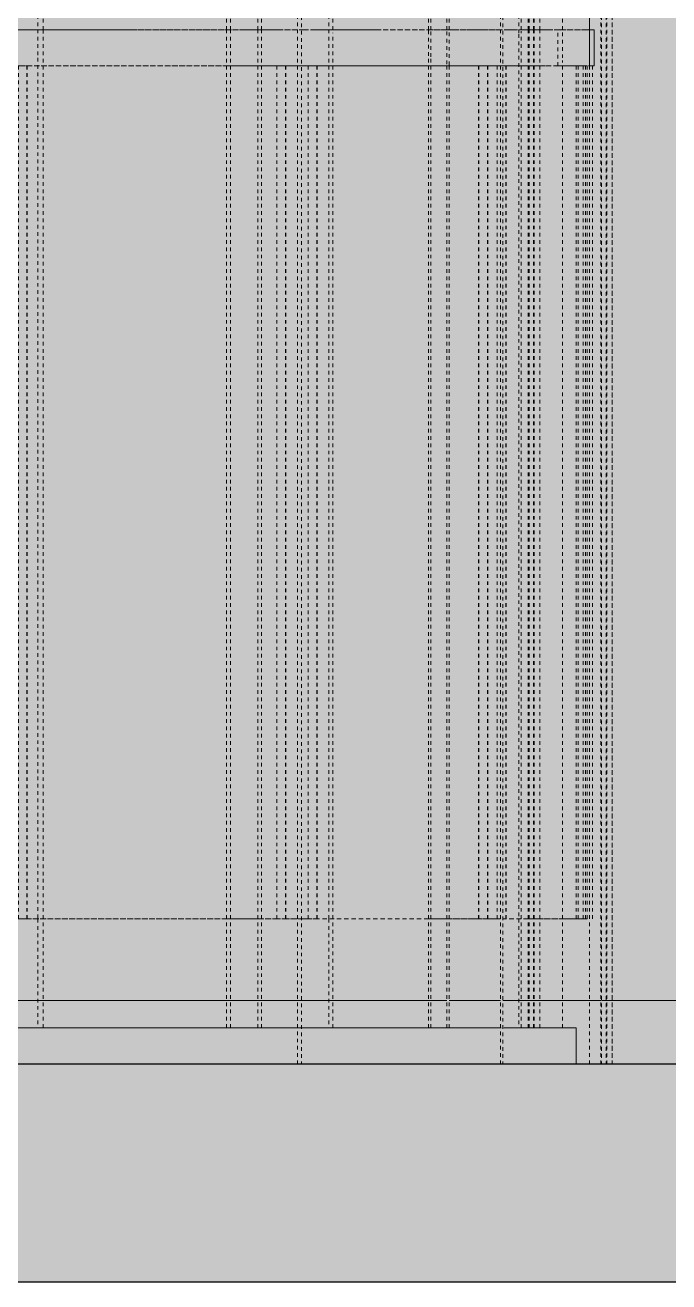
# Model space of a CAD drawing. Header units: inches. Extents: x -55396 to -733, y -290 to 853.
# Drawn here: x -22888.43 to -22870.7, y -6 to 28.62 of the extents above; entities that cross this region are included whole.
import ezdxf

# ---------------------------------------------------------------- set-up
doc = ezdxf.new("R2010")
doc.units = ezdxf.units.IN
doc.header["$MEASUREMENT"] = 0
for name, pattern in [('Dash 1_16_', [0.125, 0.0625, -0.0625]), ('Grid Line 1_2_', [0.875, 0.5, -0.125, 0.125, -0.125]), ('Grid Line 1_2__2_', [0.875, 0.5, -0.125, 0.125, -0.125])]:
    doc.linetypes.add(name, pattern=pattern)
for name, color, linetype, lineweight in [('A-FLOR', 192, 'Continuous', 9), ('A-FLOR-HRAL', 11, 'Continuous', 9), ('A-FLOR-LEVL', 51, 'Continuous', 9), ('A-FLOR-OTLN', 90, 'Continuous', 9), ('A-GLAZ-CURT', 52, 'Continuous', 9), ('A-GLAZ-CWMG', 51, 'Continuous', 9)]:
    doc.layers.add(name, color=color, linetype=linetype, lineweight=lineweight)

# ---------------------------------------------------------------- blocks, each defined once
blk = doc.blocks.new('Locker Rooms and Restrooms_rvt-1-Section 13')
at = {"layer": 'A-FLOR-LEVL', "linetype": 'Grid Line 1_2__2_'}
blk.add_line((-26557.324, 0), (-21746.959, 0), dxfattribs=at)
blk = doc.blocks.new('Struct_Xcel_Sports Complex_rvt-1-Section 13')
at = {"layer": 'A-FLOR'}
blk.add_hatch(color=254, dxfattribs=at).paths.add_polyline_path([(-26273.39, -6), (-22066.14, -6), (-22066.14, 0), (-26273.39, 0), (-26273.39, -1.575)], flags=0)
at = {"layer": 'A-FLOR', "color": 130, "lineweight": 25}
for p, q in [((-22066.14, 0), (-26273.39, 0)), ((-26273.39, -6), (-22066.14, -6))]:
    blk.add_line(p, q, dxfattribs=at)
blk = doc.blocks.new('Railing - 3_4_-V55-Section 13')
at = {"layer": 'A-FLOR-HRAL', "linetype": 'Dash 1_16_', "transparency": 33554432}
blk.add_hatch(color=256, dxfattribs=at).paths.add_polyline_path([(-22872.88, 0), (-22872.88, 34.869), (-22873.63, 34.869), (-22873.63, 1), (-22873.255, 1), (-22873.248, 0), (-22872.95, 0)], flags=0)
at = {"layer": 'A-FLOR-HRAL', "linetype": 'Dash 1_16_'}
for p, q in [((-22873.63, 28.5), (-22873.63, 31.5)), ((-22873.63, 28.5), (-22873.63, 31.5)), ((-22872.88, 31.5), (-22872.88, 28.5)), ((-22872.88, 28.5), (-22872.88, 31.5)), ((-22873.63, 27.72), (-22873.63, 28.5)), ((-22873.63, 27.72), (-22873.63, 28.5)), ((-22872.88, 28.5), (-22872.88, 27.5)), ((-22872.88, 27.5), (-22872.88, 28.5)), ((-22873.63, 4), (-22873.63, 27.653)), ((-22873.63, 4), (-22873.63, 27.653)), ((-22872.88, 27.5), (-22872.88, 0)), ((-22872.88, 0), (-22872.88, 27.5)), ((-22873.63, 1), (-22873.63, 4)), ((-22873.63, 1), (-22873.63, 4))]:
    blk.add_line(p, q, dxfattribs=at)
blk = doc.blocks.new('Railing - 3_4_-V56-Section 13')
at = {"layer": 'A-FLOR-HRAL', "linetype": 'Dash 1_16_', "transparency": 33554432}
blk.add_hatch(color=256, dxfattribs=at).paths.add_polyline_path([(-22873.262, 0), (-22872.88, 0), (-22872.88, 34.869), (-22873.63, 34.869), (-22873.63, 1), (-22873.262, 1)], flags=0)
at = {"layer": 'A-FLOR-HRAL', "linetype": 'Dash 1_16_'}
for p, q in [((-22873.63, 28.5), (-22873.63, 31.5)), ((-22873.63, 28.5), (-22873.63, 31.5)), ((-22872.88, 31.5), (-22872.88, 28.5)), ((-22872.88, 28.5), (-22872.88, 31.5)), ((-22873.63, 27.72), (-22873.63, 28.5)), ((-22873.63, 27.72), (-22873.63, 28.5)), ((-22872.88, 28.5), (-22872.88, 27.5)), ((-22872.88, 27.5), (-22872.88, 28.5)), ((-22873.63, 4), (-22873.63, 27.653)), ((-22873.63, 4), (-22873.63, 27.653)), ((-22872.88, 27.5), (-22872.88, 0)), ((-22872.88, 0), (-22872.88, 27.5)), ((-22873.63, 1), (-22873.63, 4)), ((-22873.63, 1), (-22873.63, 4))]:
    blk.add_line(p, q, dxfattribs=at)
blk = doc.blocks.new('Railing - 2_ 8_-V135-Section 13')
at = {"layer": 'A-FLOR-HRAL', "linetype": 'Dash 1_16_', "transparency": 33554432}
for points in [[(-22899.322, 4), (-22888.621, 4), (-22888.621, 27.5), (-22899.322, 27.5), (-22899.322, 17.955)], [(-22888.615, 4), (-22888.386, 4), (-22888.465, 27.5), (-22888.621, 27.5), (-22888.621, 4)]]:
    blk.add_hatch(color=256, dxfattribs=at).paths.add_polyline_path(points, flags=0)
at = {"layer": 'A-FLOR-HRAL', "linetype": 'Dash 1_16_'}
for p, q in [((-22891.21, 27.5), (-22899.322, 27.5)), ((-22899.322, 27.5), (-22899.322, 4)), ((-22899.322, 27.5), (-22899.086, 27.5)), ((-22899.086, 4), (-22899.086, 27.5)), ((-22899.086, 27.5), (-22891.21, 27.5)), ((-22891.21, 27.5), (-22889.994, 27.5)), ((-22889.994, 27.5), (-22891.21, 27.5)), ((-22889.994, 27.5), (-22889.848, 27.5)), ((-22889.848, 27.5), (-22889.994, 27.5)), ((-22889.832, 27.5), (-22889.604, 27.5)), ((-22889.604, 27.5), (-22889.832, 27.5)), ((-22889.591, 27.5), (-22889.153, 27.5)), ((-22889.153, 27.5), (-22889.591, 27.5)), ((-22889.153, 27.5), (-22888.621, 27.5)), ((-22888.621, 27.5), (-22889.153, 27.5)), ((-22888.621, 4), (-22888.621, 27.5)), ((-22888.615, 27.5), (-22888.465, 27.5)), ((-22888.615, 27.5), (-22888.465, 27.5)), ((-22888.386, 27.5), (-22888.386, 4)), ((-22899.322, 4), (-22891.21, 4)), ((-22899.086, 4), (-22899.322, 4)), ((-22891.21, 4), (-22899.086, 4)), ((-22889.994, 4), (-22891.21, 4)), ((-22891.21, 4), (-22889.994, 4)), ((-22889.848, 4), (-22889.994, 4)), ((-22889.994, 4), (-22889.848, 4)), ((-22889.604, 4), (-22889.832, 4)), ((-22889.832, 4), (-22889.604, 4)), ((-22889.153, 4), (-22889.591, 4)), ((-22889.591, 4), (-22889.153, 4)), ((-22888.621, 4), (-22889.153, 4)), ((-22889.153, 4), (-22888.621, 4)), ((-22888.386, 4), (-22888.615, 4)), ((-22888.615, 4), (-22888.386, 4))]:
    blk.add_line(p, q, dxfattribs=at)
blk = doc.blocks.new('Railing - 2_ x 1_2_-V136-Section 13')
at = {"layer": 'A-FLOR-HRAL', "linetype": 'Dash 1_16_', "transparency": 33554432}
for points in [[(-22889.994, 1), (-22889.848, 1), (-22889.848, 34.869), (-22889.994, 34.869), (-22889.994, 4)], [(-22887.936, 1), (-22887.936, 34.869), (-22889.848, 34.869), (-22889.832, 1), (-22888.555, 1)]]:
    blk.add_hatch(color=256, dxfattribs=at).paths.add_polyline_path(points, flags=0)
at = {"layer": 'A-FLOR-HRAL', "linetype": 'Dash 1_16_'}
for p, q in [((-22889.994, 34.869), (-22889.153, 34.869)), ((-22889.848, 34.869), (-22889.994, 34.869)), ((-22889.994, 32.5), (-22889.994, 34.869)), ((-22889.153, 34.869), (-22889.848, 34.869)), ((-22889.848, 32.5), (-22889.848, 34.869)), ((-22889.153, 34.869), (-22888.082, 34.869)), ((-22887.936, 34.869), (-22889.153, 34.869)), ((-22888.082, 34.869), (-22888.082, 32.5)), ((-22888.082, 34.869), (-22887.936, 34.869)), ((-22887.936, 32.5), (-22887.936, 34.869)), ((-22889.994, 31.5), (-22889.994, 32.5)), ((-22889.848, 31.5), (-22889.848, 32.5)), ((-22888.082, 32.5), (-22888.082, 31.5)), ((-22887.936, 31.5), (-22887.936, 32.5)), ((-22889.994, 28.5), (-22889.994, 31.5)), ((-22889.848, 28.5), (-22889.848, 31.5)), ((-22888.082, 31.5), (-22888.082, 28.5)), ((-22887.936, 28.5), (-22887.936, 31.5)), ((-22889.994, 4), (-22889.994, 28.5)), ((-22889.848, 4), (-22889.848, 28.5)), ((-22888.082, 28.5), (-22888.082, 27.758)), ((-22887.936, 27.799), (-22887.936, 28.5)), ((-22888.082, 27.72), (-22888.082, 4)), ((-22887.936, 4), (-22887.936, 27.72)), ((-22889.994, 1), (-22889.994, 4)), ((-22889.848, 1), (-22889.848, 4)), ((-22888.082, 4), (-22888.082, 1)), ((-22887.936, 1), (-22887.936, 4))]:
    blk.add_line(p, q, dxfattribs=at)
blk = doc.blocks.new('Railing - 2_ 8_-V137-Section 13')
at = {"layer": 'A-FLOR-HRAL', "linetype": 'Dash 1_16_', "transparency": 33554432}
for points in [[(-22888.615, 4), (-22880.634, 4), (-22880.634, 27.5), (-22888.615, 27.5), (-22888.615, 8.19)], [(-22880.63, 4), (-22880.392, 4), (-22880.392, 27.5), (-22880.634, 27.5), (-22880.634, 4)]]:
    blk.add_hatch(color=256, dxfattribs=at).paths.add_polyline_path(points, flags=0)
at = {"layer": 'A-FLOR-HRAL', "linetype": 'Dash 1_16_'}
for p, q in [((-22882.882, 27.5), (-22888.615, 27.5)), ((-22888.615, 27.5), (-22888.615, 4)), ((-22888.615, 27.5), (-22888.373, 27.5)), ((-22888.373, 4), (-22888.373, 27.5)), ((-22888.373, 27.5), (-22882.882, 27.5)), ((-22882.882, 27.5), (-22882.017, 27.5)), ((-22882.017, 27.5), (-22882.882, 27.5)), ((-22882.017, 27.5), (-22881.496, 27.5)), ((-22881.496, 27.5), (-22882.017, 27.5)), ((-22881.496, 27.5), (-22881.259, 27.5)), ((-22881.259, 27.5), (-22881.496, 27.5)), ((-22881.249, 27.5), (-22880.821, 27.5)), ((-22880.821, 27.5), (-22881.249, 27.5)), ((-22880.821, 27.5), (-22880.634, 27.5)), ((-22880.634, 27.5), (-22880.821, 27.5)), ((-22880.634, 4), (-22880.634, 27.5)), ((-22880.63, 27.5), (-22880.392, 27.5)), ((-22880.63, 27.5), (-22880.392, 27.5)), ((-22880.392, 27.5), (-22880.392, 4)), ((-22888.615, 4), (-22882.882, 4)), ((-22888.373, 4), (-22888.615, 4)), ((-22882.882, 4), (-22888.373, 4)), ((-22882.017, 4), (-22882.882, 4)), ((-22882.882, 4), (-22882.017, 4)), ((-22881.496, 4), (-22882.017, 4)), ((-22882.017, 4), (-22881.496, 4)), ((-22881.259, 4), (-22881.496, 4)), ((-22881.496, 4), (-22881.259, 4)), ((-22880.821, 4), (-22881.249, 4)), ((-22881.249, 4), (-22880.821, 4)), ((-22880.634, 4), (-22880.821, 4)), ((-22880.821, 4), (-22880.634, 4)), ((-22880.392, 4), (-22880.63, 4)), ((-22880.63, 4), (-22880.392, 4))]:
    blk.add_line(p, q, dxfattribs=at)
blk = doc.blocks.new('Railing - 2_ x 1_2_-V138-Section 13')
at = {"layer": 'A-FLOR-HRAL', "linetype": 'Dash 1_16_', "transparency": 33554432}
for points in [[(-22882.017, 1), (-22881.914, 1), (-22881.914, 34.869), (-22882.017, 34.869), (-22882.017, 3.307)], [(-22880.821, 1), (-22879.957, 1), (-22879.957, 34.869), (-22881.914, 34.869), (-22881.914, 1), (-22880.93, 1)]]:
    blk.add_hatch(color=256, dxfattribs=at).paths.add_polyline_path(points, flags=0)
at = {"layer": 'A-FLOR-HRAL', "linetype": 'Dash 1_16_'}
for p, q in [((-22882.017, 34.869), (-22880.821, 34.869)), ((-22881.914, 34.869), (-22882.017, 34.869)), ((-22882.017, 32.5), (-22882.017, 34.869)), ((-22880.821, 34.869), (-22881.914, 34.869)), ((-22881.914, 32.5), (-22881.914, 34.869)), ((-22880.821, 34.869), (-22880.06, 34.869)), ((-22879.957, 34.869), (-22880.821, 34.869)), ((-22880.06, 34.869), (-22880.06, 32.5)), ((-22880.06, 34.869), (-22879.957, 34.869)), ((-22879.957, 32.5), (-22879.957, 34.869)), ((-22882.017, 31.5), (-22882.017, 32.5)), ((-22881.914, 31.5), (-22881.914, 32.5)), ((-22880.06, 32.5), (-22880.06, 31.5)), ((-22879.957, 31.5), (-22879.957, 32.416)), ((-22882.017, 28.5), (-22882.017, 31.5)), ((-22881.914, 28.5), (-22881.914, 31.5)), ((-22880.06, 31.5), (-22880.06, 28.5)), ((-22879.957, 28.5), (-22879.957, 31.5)), ((-22882.017, 4), (-22882.017, 28.5)), ((-22881.914, 4), (-22881.914, 28.5)), ((-22880.06, 28.5), (-22880.06, 4)), ((-22879.957, 4), (-22879.957, 28.416)), ((-22882.017, 1), (-22882.017, 4)), ((-22881.914, 1), (-22881.914, 4)), ((-22880.06, 4), (-22880.06, 1)), ((-22879.957, 1), (-22879.957, 4))]:
    blk.add_line(p, q, dxfattribs=at)
blk = doc.blocks.new('Railing - 2_ 8_-V139-Section 13')
at = {"layer": 'A-FLOR-HRAL', "linetype": 'Dash 1_16_', "transparency": 33554432}
for points in [[(-22875.687, 4), (-22875.431, 4), (-22875.431, 27.5), (-22880.63, 27.5), (-22880.591, 4), (-22875.693, 4)], [(-22875.273, 4), (-22875.184, 4), (-22875.184, 27.5), (-22875.431, 27.5), (-22875.429, 4), (-22875.338, 4)]]:
    blk.add_hatch(color=256, dxfattribs=at).paths.add_polyline_path(points, flags=0)
at = {"layer": 'A-FLOR-HRAL', "linetype": 'Dash 1_16_'}
for p, q in [((-22877.321, 27.5), (-22880.63, 27.5)), ((-22880.63, 27.5), (-22880.63, 4)), ((-22880.63, 27.5), (-22880.383, 27.5)), ((-22880.383, 4), (-22880.383, 27.5)), ((-22880.383, 27.5), (-22877.321, 27.5)), ((-22877.321, 27.5), (-22876.813, 27.5)), ((-22876.813, 27.5), (-22877.321, 27.5)), ((-22876.704, 27.5), (-22875.936, 27.5)), ((-22875.936, 27.5), (-22876.704, 27.5)), ((-22875.912, 27.5), (-22875.693, 27.5)), ((-22875.693, 27.5), (-22875.912, 27.5)), ((-22875.687, 27.5), (-22875.431, 27.5)), ((-22875.431, 27.5), (-22875.687, 27.5)), ((-22875.431, 4), (-22875.431, 27.5)), ((-22875.429, 27.5), (-22875.338, 27.5)), ((-22875.429, 27.5), (-22875.338, 27.5)), ((-22875.273, 27.5), (-22875.184, 27.5)), ((-22875.273, 27.5), (-22875.184, 27.5)), ((-22875.184, 27.5), (-22875.184, 4)), ((-22880.63, 4), (-22877.321, 4)), ((-22880.383, 4), (-22880.63, 4)), ((-22877.321, 4), (-22880.383, 4)), ((-22876.813, 4), (-22877.321, 4)), ((-22877.321, 4), (-22876.813, 4)), ((-22875.936, 4), (-22876.753, 4)), ((-22876.753, 4), (-22875.936, 4)), ((-22875.693, 4), (-22875.936, 4)), ((-22875.936, 4), (-22875.693, 4)), ((-22875.431, 4), (-22875.687, 4)), ((-22875.687, 4), (-22875.431, 4)), ((-22875.338, 4), (-22875.429, 4)), ((-22875.429, 4), (-22875.338, 4)), ((-22875.184, 4), (-22875.273, 4)), ((-22875.273, 4), (-22875.184, 4))]:
    blk.add_line(p, q, dxfattribs=at)
blk = doc.blocks.new('Railing - 2_ x 1_2_-V140-Section 13')
at = {"layer": 'A-FLOR-HRAL', "linetype": 'Dash 1_16_', "transparency": 33554432}
for points in [[(-22875.273, 1), (-22874.767, 1), (-22874.767, 34.869), (-22876.753, 34.869), (-22876.753, 1), (-22875.338, 1)], [(-22876.813, 1), (-22876.753, 1), (-22876.813, 3.307)]]:
    blk.add_hatch(color=256, dxfattribs=at).paths.add_polyline_path(points, flags=0)
at = {"layer": 'A-FLOR-HRAL', "linetype": 'Dash 1_16_'}
for p, q in [((-22876.753, 34.869), (-22876.813, 34.869)), ((-22876.813, 32.5), (-22876.813, 34.869)), ((-22876.753, 34.869), (-22875.338, 34.869)), ((-22875.338, 34.869), (-22876.753, 34.869)), ((-22876.753, 32.5), (-22876.753, 34.869)), ((-22875.273, 34.869), (-22874.827, 34.869)), ((-22874.767, 34.869), (-22875.273, 34.869)), ((-22874.827, 34.869), (-22874.827, 32.5)), ((-22874.827, 34.869), (-22874.767, 34.869)), ((-22874.767, 32.5), (-22874.767, 34.869)), ((-22876.813, 31.549), (-22876.813, 32.5)), ((-22876.753, 31.522), (-22876.753, 32.5)), ((-22874.827, 32.5), (-22874.827, 32.406)), ((-22874.827, 32.377), (-22874.827, 31.5)), ((-22874.767, 31.5), (-22874.767, 32.456)), ((-22876.813, 28.5), (-22876.813, 31.5)), ((-22876.753, 28.5), (-22876.753, 31.5)), ((-22874.827, 31.5), (-22874.827, 28.5)), ((-22874.767, 28.5), (-22874.767, 31.5)), ((-22876.813, 27.549), (-22876.813, 28.5)), ((-22876.753, 27.522), (-22876.753, 28.5)), ((-22874.827, 28.5), (-22874.827, 28.406)), ((-22874.767, 4), (-22874.767, 28.456)), ((-22874.827, 28.377), (-22874.827, 4)), ((-22876.813, 4), (-22876.813, 27.5)), ((-22876.753, 4), (-22876.753, 27.5)), ((-22876.813, 1), (-22876.813, 4)), ((-22876.753, 1), (-22876.753, 4)), ((-22874.827, 4), (-22874.827, 1)), ((-22874.767, 1), (-22874.767, 4))]:
    blk.add_line(p, q, dxfattribs=at)
blk = doc.blocks.new('Railing - 2_ 8_-V141-Section 13')
at = {"layer": 'A-FLOR-HRAL', "linetype": 'Dash 1_16_', "transparency": 33554432}
for points in [[(-22875.429, 4), (-22873.054, 4), (-22873.054, 27.5), (-22875.429, 27.5), (-22875.429, 8.19)], [(-22872.88, 4), (-22872.804, 4), (-22872.88, 27.5), (-22873.054, 27.5), (-22872.998, 4), (-22872.95, 4)]]:
    blk.add_hatch(color=256, dxfattribs=at).paths.add_polyline_path(points, flags=0)
at = {"layer": 'A-FLOR-HRAL', "linetype": 'Dash 1_16_'}
for p, q in [((-22875.338, 27.5), (-22875.429, 27.5)), ((-22875.429, 27.5), (-22875.429, 4)), ((-22875.429, 27.5), (-22875.338, 27.5)), ((-22874.57, 27.5), (-22875.273, 27.5)), ((-22875.273, 27.5), (-22875.179, 27.5)), ((-22875.179, 4), (-22875.179, 27.5)), ((-22875.179, 27.5), (-22874.57, 27.5)), ((-22874.57, 27.5), (-22874.408, 27.5)), ((-22874.408, 27.5), (-22874.57, 27.5)), ((-22874.408, 27.5), (-22874.255, 27.5)), ((-22874.255, 27.5), (-22874.408, 27.5)), ((-22874.255, 27.5), (-22873.755, 27.5)), ((-22873.755, 27.5), (-22874.255, 27.5)), ((-22873.744, 27.5), (-22873.63, 27.5)), ((-22873.63, 27.5), (-22873.744, 27.5)), ((-22873.63, 27.5), (-22873.248, 27.5)), ((-22873.248, 27.5), (-22873.63, 27.5)), ((-22873.248, 27.5), (-22873.054, 27.5)), ((-22873.054, 27.5), (-22873.248, 27.5)), ((-22873.054, 4), (-22873.054, 27.5)), ((-22872.804, 27.5), (-22872.804, 4)), ((-22875.429, 4), (-22875.338, 4)), ((-22875.338, 4), (-22875.429, 4)), ((-22875.273, 4), (-22874.57, 4)), ((-22875.179, 4), (-22875.273, 4)), ((-22874.57, 4), (-22875.179, 4)), ((-22874.408, 4), (-22874.57, 4)), ((-22874.57, 4), (-22874.408, 4)), ((-22874.255, 4), (-22874.408, 4)), ((-22874.408, 4), (-22874.255, 4)), ((-22873.63, 4), (-22874.255, 4)), ((-22874.255, 4), (-22873.63, 4)), ((-22873.248, 4), (-22873.63, 4)), ((-22873.63, 4), (-22873.248, 4)), ((-22873.054, 4), (-22873.248, 4)), ((-22873.248, 4), (-22873.054, 4))]:
    blk.add_line(p, q, dxfattribs=at)
blk = doc.blocks.new('Railing - 2_ x 1_2_-V142-Section 13')
at = {"layer": 'A-FLOR-HRAL', "linetype": 'Dash 1_16_', "transparency": 33554432}
for points in [[(-22872.572, 0), (-22872.409, 0), (-22872.409, 34.869), (-22874.408, 34.869), (-22874.408, 1), (-22873.255, 1), (-22873.248, 0), (-22872.88, 0)], [(-22874.423, 1), (-22874.408, 1), (-22874.423, 3.307)]]:
    blk.add_hatch(color=256, dxfattribs=at).paths.add_polyline_path(points, flags=0)
at = {"layer": 'A-FLOR-HRAL', "linetype": 'Dash 1_16_'}
for p, q in [((-22872.424, 34.869), (-22872.424, 0)), ((-22872.409, 0), (-22872.409, 34.869)), ((-22874.423, 28.5), (-22874.423, 31.5)), ((-22874.408, 28.5), (-22874.408, 31.5)), ((-22874.423, 4), (-22874.423, 28.5)), ((-22874.408, 4), (-22874.408, 28.5)), ((-22874.423, 1), (-22874.423, 4)), ((-22874.408, 1), (-22874.408, 4))]:
    blk.add_line(p, q, dxfattribs=at)
blk = doc.blocks.new('Railing - 2_ x 1_2_-V143-Section 13')
at = {"layer": 'A-FLOR-HRAL', "linetype": 'Dash 1_16_', "transparency": 33554432}
blk.add_hatch(color=256, dxfattribs=at).paths.add_polyline_path([(-22872.572, 0), (-22872.255, 0), (-22872.255, 34.869), (-22874.255, 34.869), (-22874.244, 1), (-22873.255, 1), (-22873.248, 0), (-22872.88, 0)], flags=0)
at = {"layer": 'A-FLOR-HRAL', "linetype": 'Dash 1_16_'}
for p, q in [((-22872.255, 34.869), (-22872.255, 0)), ((-22872.255, 0), (-22872.255, 34.869)), ((-22874.255, 28.5), (-22874.255, 31.5)), ((-22874.255, 28.5), (-22874.255, 31.5)), ((-22874.255, 4), (-22874.255, 28.5)), ((-22874.255, 4), (-22874.255, 28.5)), ((-22874.255, 1), (-22874.255, 4)), ((-22874.255, 1), (-22874.255, 4))]:
    blk.add_line(p, q, dxfattribs=at)
blk = doc.blocks.new('Railing - 2_ 8_-V144-Section 13')
at = {"layer": 'A-FLOR-HRAL', "linetype": 'Dash 1_16_', "transparency": 33554432}
blk.add_hatch(color=256, dxfattribs=at).paths.add_polyline_path([(-22873.248, 4), (-22872.998, 4), (-22873.003, 27.5), (-22873.248, 27.5), (-22873.248, 17.955)], flags=0)
at = {"layer": 'A-FLOR-HRAL', "linetype": 'Dash 1_16_'}
for p, q in [((-22873.248, 4), (-22873.248, 27.5)), ((-22873.248, 27.5), (-22873.248, 4)), ((-22873.248, 27.5), (-22873.003, 27.5)), ((-22873.248, 27.5), (-22873.003, 27.5)), ((-22872.998, 4), (-22872.998, 27.5)), ((-22872.998, 27.5), (-22872.998, 4)), ((-22872.998, 4), (-22873.248, 4)), ((-22873.248, 4), (-22872.998, 4))]:
    blk.add_line(p, q, dxfattribs=at)
blk = doc.blocks.new('Railing - 2_ x 1_2_-V145-Section 13')
at = {"layer": 'A-FLOR-HRAL', "linetype": 'Dash 1_16_', "transparency": 33554432}
blk.add_hatch(color=256, dxfattribs=at).paths.add_polyline_path([(-22872.572, 0), (-22872.255, 0), (-22872.255, 34.869), (-22874.255, 34.869), (-22874.244, 1), (-22873.255, 1), (-22873.248, 0), (-22872.88, 0)], flags=0)
at = {"layer": 'A-FLOR-HRAL', "linetype": 'Dash 1_16_'}
for p, q in [((-22872.255, 34.869), (-22872.255, 0)), ((-22872.255, 0), (-22872.255, 34.869)), ((-22874.255, 28.5), (-22874.255, 31.5)), ((-22874.255, 28.5), (-22874.255, 31.5)), ((-22874.255, 4), (-22874.255, 28.5)), ((-22874.255, 4), (-22874.255, 28.5)), ((-22874.255, 1), (-22874.255, 4)), ((-22874.255, 1), (-22874.255, 4))]:
    blk.add_line(p, q, dxfattribs=at)
blk = doc.blocks.new('Railing - 2_ x 1_2_-V146-Section 13')
at = {"layer": 'A-FLOR-HRAL', "linetype": 'Dash 1_16_', "transparency": 33554432}
blk.add_hatch(color=256, dxfattribs=at).paths.add_polyline_path([(-22872.572, 0), (-22872.255, 0), (-22872.255, 34.869), (-22874.255, 34.869), (-22874.244, 1), (-22873.255, 1), (-22873.248, 0), (-22872.88, 0)], flags=0)
at = {"layer": 'A-FLOR-HRAL', "linetype": 'Dash 1_16_'}
for p, q in [((-22872.255, 34.869), (-22872.255, 0)), ((-22872.255, 0), (-22872.255, 34.869)), ((-22874.255, 28.5), (-22874.255, 31.5)), ((-22874.255, 28.5), (-22874.255, 31.5)), ((-22874.255, 4), (-22874.255, 28.5)), ((-22874.255, 4), (-22874.255, 28.5)), ((-22874.255, 1), (-22874.255, 4)), ((-22874.255, 1), (-22874.255, 4))]:
    blk.add_line(p, q, dxfattribs=at)
blk = doc.blocks.new('Railing - 2_ x 1_2_-V147-Section 13')
at = {"layer": 'A-FLOR-HRAL', "linetype": 'Dash 1_16_', "transparency": 33554432}
blk.add_hatch(color=256, dxfattribs=at).paths.add_polyline_path([(-22872.572, 0), (-22872.255, 0), (-22872.255, 34.869), (-22874.255, 34.869), (-22874.244, 1), (-22873.255, 1), (-22873.248, 0), (-22872.88, 0)], flags=0)
at = {"layer": 'A-FLOR-HRAL', "linetype": 'Dash 1_16_'}
for p, q in [((-22872.255, 34.869), (-22872.255, 0)), ((-22872.255, 0), (-22872.255, 34.869)), ((-22874.255, 28.5), (-22874.255, 31.5)), ((-22874.255, 28.5), (-22874.255, 31.5)), ((-22874.255, 4), (-22874.255, 28.5)), ((-22874.255, 4), (-22874.255, 28.5)), ((-22874.255, 1), (-22874.255, 4)), ((-22874.255, 1), (-22874.255, 4))]:
    blk.add_line(p, q, dxfattribs=at)
blk = doc.blocks.new('Railing - 2_ x 1_2_-V148-Section 13')
at = {"layer": 'A-FLOR-HRAL', "linetype": 'Dash 1_16_', "transparency": 33554432}
blk.add_hatch(color=256, dxfattribs=at).paths.add_polyline_path([(-22872.572, 0), (-22872.255, 0), (-22872.255, 34.869), (-22874.255, 34.869), (-22874.244, 1), (-22873.255, 1), (-22873.248, 0), (-22872.88, 0)], flags=0)
at = {"layer": 'A-FLOR-HRAL', "linetype": 'Dash 1_16_'}
for p, q in [((-22872.255, 34.869), (-22872.255, 0)), ((-22872.255, 0), (-22872.255, 34.869)), ((-22874.255, 28.5), (-22874.255, 31.5)), ((-22874.255, 28.5), (-22874.255, 31.5)), ((-22874.255, 4), (-22874.255, 28.5)), ((-22874.255, 4), (-22874.255, 28.5)), ((-22874.255, 1), (-22874.255, 4)), ((-22874.255, 1), (-22874.255, 4))]:
    blk.add_line(p, q, dxfattribs=at)
blk = doc.blocks.new('Railing - 2_ x 1_2_-V149-Section 13')
at = {"layer": 'A-FLOR-HRAL', "linetype": 'Dash 1_16_', "transparency": 33554432}
blk.add_hatch(color=256, dxfattribs=at).paths.add_polyline_path([(-22872.572, 0), (-22872.255, 0), (-22872.255, 34.869), (-22874.255, 34.869), (-22874.244, 1), (-22873.255, 1), (-22873.248, 0), (-22872.88, 0)], flags=0)
at = {"layer": 'A-FLOR-HRAL', "linetype": 'Dash 1_16_'}
for p, q in [((-22872.255, 34.869), (-22872.255, 0)), ((-22872.255, 0), (-22872.255, 34.869)), ((-22874.255, 28.5), (-22874.255, 31.5)), ((-22874.255, 28.5), (-22874.255, 31.5)), ((-22874.255, 4), (-22874.255, 28.5)), ((-22874.255, 4), (-22874.255, 28.5)), ((-22874.255, 1), (-22874.255, 4)), ((-22874.255, 1), (-22874.255, 4))]:
    blk.add_line(p, q, dxfattribs=at)
blk = doc.blocks.new('Railing - 2_ x 1_2_-V150-Section 13')
at = {"layer": 'A-FLOR-HRAL', "linetype": 'Dash 1_16_', "transparency": 33554432}
blk.add_hatch(color=256, dxfattribs=at).paths.add_polyline_path([(-22872.572, 0), (-22872.255, 0), (-22872.255, 34.869), (-22874.255, 34.869), (-22874.244, 1), (-22873.255, 1), (-22873.248, 0), (-22872.88, 0)], flags=0)
at = {"layer": 'A-FLOR-HRAL', "linetype": 'Dash 1_16_'}
for p, q in [((-22872.255, 34.869), (-22872.255, 0)), ((-22872.255, 0), (-22872.255, 34.869)), ((-22874.255, 28.5), (-22874.255, 31.5)), ((-22874.255, 28.5), (-22874.255, 31.5)), ((-22874.255, 4), (-22874.255, 28.5)), ((-22874.255, 4), (-22874.255, 28.5)), ((-22874.255, 1), (-22874.255, 4)), ((-22874.255, 1), (-22874.255, 4))]:
    blk.add_line(p, q, dxfattribs=at)
blk = doc.blocks.new('Railing - 2_ x 1_2_-V151-Section 13')
at = {"layer": 'A-FLOR-HRAL', "linetype": 'Dash 1_16_', "transparency": 33554432}
blk.add_hatch(color=256, dxfattribs=at).paths.add_polyline_path([(-22872.572, 0), (-22872.255, 0), (-22872.255, 34.869), (-22874.255, 34.869), (-22874.244, 1), (-22873.255, 1), (-22873.248, 0), (-22872.88, 0)], flags=0)
at = {"layer": 'A-FLOR-HRAL', "linetype": 'Dash 1_16_'}
for p, q in [((-22872.255, 34.869), (-22872.255, 0)), ((-22872.255, 0), (-22872.255, 34.869)), ((-22874.255, 28.5), (-22874.255, 31.5)), ((-22874.255, 28.5), (-22874.255, 31.5)), ((-22874.255, 4), (-22874.255, 28.5)), ((-22874.255, 4), (-22874.255, 28.5)), ((-22874.255, 1), (-22874.255, 4)), ((-22874.255, 1), (-22874.255, 4))]:
    blk.add_line(p, q, dxfattribs=at)
blk = doc.blocks.new('Railing - 2_ x 1_2_-V152-Section 13')
at = {"layer": 'A-FLOR-HRAL', "linetype": 'Dash 1_16_', "transparency": 33554432}
blk.add_hatch(color=256, dxfattribs=at).paths.add_polyline_path([(-22872.572, 0), (-22872.255, 0), (-22872.255, 34.869), (-22874.255, 34.869), (-22874.244, 1), (-22873.255, 1), (-22873.248, 0), (-22872.88, 0)], flags=0)
at = {"layer": 'A-FLOR-HRAL', "linetype": 'Dash 1_16_'}
for p, q in [((-22872.255, 34.869), (-22872.255, 0)), ((-22872.255, 0), (-22872.255, 34.869)), ((-22874.255, 28.5), (-22874.255, 31.5)), ((-22874.255, 28.5), (-22874.255, 31.5)), ((-22874.255, 4), (-22874.255, 28.5)), ((-22874.255, 4), (-22874.255, 28.5)), ((-22874.255, 1), (-22874.255, 4)), ((-22874.255, 1), (-22874.255, 4))]:
    blk.add_line(p, q, dxfattribs=at)
blk = doc.blocks.new('Railing - 2_ x 1_2_-V153-Section 13')
at = {"layer": 'A-FLOR-HRAL', "linetype": 'Dash 1_16_', "transparency": 33554432}
blk.add_hatch(color=256, dxfattribs=at).paths.add_polyline_path([(-22873.599, 0), (-22872.572, 0), (-22872.572, 34.869), (-22874.57, 34.869), (-22874.57, 1), (-22873.599, 1)], flags=0)
at = {"layer": 'A-FLOR-HRAL', "linetype": 'Dash 1_16_'}
for p, q in [((-22872.572, 0), (-22872.572, 34.869)), ((-22872.551, 34.869), (-22872.551, 0)), ((-22874.57, 28.5), (-22874.57, 31.5)), ((-22874.55, 28.5), (-22874.55, 31.5)), ((-22874.57, 4), (-22874.57, 28.5)), ((-22874.55, 4), (-22874.55, 28.5)), ((-22874.57, 1), (-22874.57, 4)), ((-22874.55, 1), (-22874.55, 4))]:
    blk.add_line(p, q, dxfattribs=at)
blk = doc.blocks.new('Railing - 2_ 8_-V154-Section 13')
at = {"layer": 'A-FLOR-HRAL', "linetype": 'Dash 1_16_', "transparency": 33554432}
for points in [[(-22875.936, 4), (-22875.687, 4), (-22875.693, 27.5), (-22875.936, 27.5), (-22875.936, 8.19)], [(-22875.687, 4), (-22872.95, 4), (-22872.969, 27.5), (-22875.687, 27.5), (-22875.687, 8.19)]]:
    blk.add_hatch(color=256, dxfattribs=at).paths.add_polyline_path(points, flags=0)
at = {"layer": 'A-FLOR-HRAL', "linetype": 'Dash 1_16_'}
for p, q in [((-22875.936, 4), (-22875.936, 27.5)), ((-22875.936, 27.5), (-22875.693, 27.5)), ((-22875.936, 27.5), (-22875.693, 27.5)), ((-22875.338, 27.5), (-22875.687, 27.5)), ((-22875.687, 27.5), (-22875.687, 4)), ((-22875.687, 27.5), (-22875.338, 27.5)), ((-22873.341, 27.5), (-22875.273, 27.5)), ((-22875.273, 27.5), (-22873.199, 27.5)), ((-22872.95, 27.5), (-22873.341, 27.5)), ((-22873.199, 27.5), (-22873.199, 4)), ((-22873.199, 27.5), (-22873.087, 27.5)), ((-22873.087, 27.5), (-22872.95, 27.5)), ((-22872.95, 4), (-22872.95, 27.5)), ((-22875.693, 4), (-22875.936, 4)), ((-22875.936, 4), (-22875.693, 4)), ((-22875.687, 4), (-22875.338, 4)), ((-22875.338, 4), (-22875.687, 4)), ((-22875.273, 4), (-22872.95, 4)), ((-22873.199, 4), (-22875.273, 4)), ((-22872.95, 4), (-22873.199, 4))]:
    blk.add_line(p, q, dxfattribs=at)
blk = doc.blocks.new('Railing - 2_ x 1_2_-V155-Section 13')
at = {"layer": 'A-FLOR-HRAL', "linetype": 'Dash 1_16_', "transparency": 33554432}
blk.add_hatch(color=256, dxfattribs=at).paths.add_polyline_path([(-22876.391, 0), (-22875.338, 0), (-22875.338, 34.869), (-22877.321, 34.869), (-22877.321, 1), (-22876.391, 1)], flags=0)
at = {"layer": 'A-FLOR-HRAL', "linetype": 'Dash 1_16_'}
for p, q in [((-22875.338, 0), (-22875.338, 34.869)), ((-22875.273, 34.869), (-22875.273, 0)), ((-22877.321, 28.5), (-22877.321, 31.5)), ((-22877.256, 28.5), (-22877.256, 31.5)), ((-22877.321, 27.778), (-22877.321, 28.5)), ((-22877.256, 27.749), (-22877.256, 28.5)), ((-22877.321, 4), (-22877.321, 27.72)), ((-22877.256, 4), (-22877.256, 27.72)), ((-22877.321, 1), (-22877.321, 4)), ((-22877.256, 1), (-22877.256, 4))]:
    blk.add_line(p, q, dxfattribs=at)
blk = doc.blocks.new('Railing - 2_ 8_-V156-Section 13')
at = {"layer": 'A-FLOR-HRAL', "linetype": 'Dash 1_16_', "transparency": 33554432}
for points in [[(-22881.496, 4), (-22881.249, 4), (-22881.259, 27.5), (-22881.496, 27.5), (-22881.496, 8.19)], [(-22875.693, 4), (-22875.732, 27.5), (-22881.249, 27.5), (-22881.249, 4), (-22875.732, 4)]]:
    blk.add_hatch(color=256, dxfattribs=at).paths.add_polyline_path(points, flags=0)
at = {"layer": 'A-FLOR-HRAL', "linetype": 'Dash 1_16_'}
for p, q in [((-22881.496, 4), (-22881.496, 27.5)), ((-22881.496, 27.5), (-22881.259, 27.5)), ((-22881.496, 27.5), (-22881.38, 27.5)), ((-22881.38, 27.5), (-22881.259, 27.5)), ((-22880.821, 27.5), (-22881.249, 27.5)), ((-22881.249, 27.5), (-22881.249, 4)), ((-22881.249, 27.5), (-22880.821, 27.5)), ((-22880.46, 27.5), (-22880.821, 27.5)), ((-22880.821, 27.5), (-22875.939, 27.5)), ((-22876.367, 27.5), (-22880.46, 27.5)), ((-22875.693, 27.5), (-22876.367, 27.5)), ((-22875.939, 27.5), (-22875.939, 4)), ((-22875.939, 27.5), (-22875.693, 27.5)), ((-22875.693, 4), (-22875.693, 27.5)), ((-22881.259, 4), (-22881.496, 4)), ((-22881.496, 4), (-22881.259, 4)), ((-22881.249, 4), (-22880.821, 4)), ((-22880.821, 4), (-22881.249, 4)), ((-22880.821, 4), (-22875.693, 4)), ((-22875.939, 4), (-22880.821, 4)), ((-22875.693, 4), (-22875.939, 4))]:
    blk.add_line(p, q, dxfattribs=at)
blk = doc.blocks.new('Railing - 2_ x 1_2_-V157-Section 13')
at = {"layer": 'A-FLOR-HRAL', "linetype": 'Dash 1_16_', "transparency": 33554432}
for points in [[(-22880.93, 0), (-22880.93, 34.869), (-22882.882, 34.869), (-22882.882, 1), (-22881.923, 1), (-22881.923, 0)], [(-22880.821, 0), (-22880.821, 34.869), (-22880.93, 34.869), (-22880.93, 0)]]:
    blk.add_hatch(color=256, dxfattribs=at).paths.add_polyline_path(points, flags=0)
at = {"layer": 'A-FLOR-HRAL', "linetype": 'Dash 1_16_'}
for p, q in [((-22880.93, 0), (-22880.93, 34.869)), ((-22880.821, 34.869), (-22880.821, 0)), ((-22882.882, 28.5), (-22882.882, 31.5)), ((-22882.774, 28.5), (-22882.774, 31.5)), ((-22882.882, 4), (-22882.882, 28.5)), ((-22882.774, 4), (-22882.774, 28.5)), ((-22882.882, 1), (-22882.882, 4)), ((-22882.774, 1), (-22882.774, 4))]:
    blk.add_line(p, q, dxfattribs=at)
blk = doc.blocks.new('Railing - 2_ 8_-V158-Section 13')
at = {"layer": 'A-FLOR-HRAL', "linetype": 'Dash 1_16_', "transparency": 33554432}
for points in [[(-22889.832, 4), (-22889.591, 4), (-22889.604, 27.5), (-22889.832, 27.5), (-22889.832, 8.19)], [(-22889.153, 4), (-22881.259, 4), (-22881.318, 27.5), (-22889.591, 27.5), (-22889.591, 4), (-22889.304, 4)]]:
    blk.add_hatch(color=256, dxfattribs=at).paths.add_polyline_path(points, flags=0)
at = {"layer": 'A-FLOR-HRAL', "linetype": 'Dash 1_16_'}
for p, q in [((-22889.832, 4), (-22889.832, 27.5)), ((-22889.832, 27.5), (-22889.604, 27.5)), ((-22889.832, 27.5), (-22889.604, 27.5)), ((-22889.153, 27.5), (-22889.591, 27.5)), ((-22889.591, 27.5), (-22889.591, 4)), ((-22889.591, 27.5), (-22889.153, 27.5)), ((-22888.753, 27.5), (-22889.153, 27.5)), ((-22889.153, 27.5), (-22881.5, 27.5)), ((-22882.284, 27.5), (-22888.753, 27.5)), ((-22881.259, 27.5), (-22882.284, 27.5)), ((-22881.5, 27.5), (-22881.5, 4)), ((-22881.5, 27.5), (-22881.386, 27.5)), ((-22881.386, 27.5), (-22881.259, 27.5)), ((-22881.259, 4), (-22881.259, 27.5)), ((-22889.604, 4), (-22889.832, 4)), ((-22889.832, 4), (-22889.604, 4)), ((-22889.591, 4), (-22889.153, 4)), ((-22889.153, 4), (-22889.591, 4)), ((-22889.153, 4), (-22881.259, 4)), ((-22881.5, 4), (-22889.153, 4)), ((-22881.259, 4), (-22881.5, 4))]:
    blk.add_line(p, q, dxfattribs=at)
blk = doc.blocks.new('Railing - Railing-939582-Section 13')
at = {"layer": 'A-FLOR-HRAL', "linetype": 'Dash 1_16_', "transparency": 33554432}
for points in [[(-22971.315, 27.5), (-22873.755, 27.509), (-22873.755, 28.5), (-23233.255, 28.5), (-23233.255, 27.5), (-22974.45, 27.5)], [(-22941.884, 27.5), (-22872.755, 27.5), (-22872.755, 28.5), (-23085.39, 28.5), (-23085.39, 27.5), (-22942.615, 27.5)]]:
    blk.add_hatch(color=256, dxfattribs=at).paths.add_polyline_path(points, flags=0)
at = {"layer": 'A-FLOR-HRAL', "linetype": 'Dash 1_16_'}
for p, q in [((-22882.394, 28.5), (-22889.134, 28.5)), ((-22889.12, 28.5), (-22881.418, 28.5)), ((-22888.998, 28.5), (-22885.445, 28.5)), ((-22888.04, 28.5), (-22888.414, 28.5)), ((-22882.824, 28.5), (-22888.04, 28.5)), ((-22885.445, 28.5), (-22882.849, 28.5)), ((-22882.849, 28.5), (-22882.356, 28.5)), ((-22881.979, 28.5), (-22882.824, 28.5)), ((-22880.768, 28.5), (-22882.394, 28.5)), ((-22882.356, 28.5), (-22881.99, 28.5)), ((-22881.99, 28.5), (-22881.425, 28.5)), ((-22881.38, 28.5), (-22881.979, 28.5)), ((-22881.425, 28.5), (-22880.764, 28.5)), ((-22881.418, 28.5), (-22880.771, 28.5)), ((-22880.782, 28.5), (-22881.38, 28.5)), ((-22880.446, 28.5), (-22880.782, 28.5)), ((-22880.771, 28.5), (-22875.834, 28.5)), ((-22876.825, 28.5), (-22880.768, 28.5)), ((-22880.764, 28.5), (-22879.735, 28.5)), ((-22878.752, 28.5), (-22880.446, 28.5)), ((-22879.735, 28.5), (-22877.289, 28.5)), ((-22877.268, 28.5), (-22878.752, 28.5)), ((-22877.289, 28.5), (-22876.753, 28.5)), ((-22876.791, 28.5), (-22877.268, 28.5)), ((-22875.277, 28.5), (-22876.825, 28.5)), ((-22876.597, 28.5), (-22876.693, 28.5)), ((-22876.645, 28.5), (-22876.257, 28.5)), ((-22875.293, 28.5), (-22876.597, 28.5)), ((-22876.257, 28.5), (-22875.278, 28.5)), ((-22875.834, 28.5), (-22875.298, 28.5)), ((-22875.238, 28.5), (-22873.072, 28.5)), ((-22874.97, 28.5), (-22875.233, 28.5)), ((-22875.214, 28.5), (-22874.715, 28.5)), ((-22874.071, 28.5), (-22875.213, 28.5)), ((-22874.521, 28.5), (-22874.918, 28.5)), ((-22874.715, 28.5), (-22874.532, 28.5)), ((-22874.532, 28.5), (-22874.349, 28.5)), ((-22874.349, 28.5), (-22874.521, 28.5)), ((-22874.349, 28.5), (-22874.2, 28.5)), ((-22874.196, 28.5), (-22874.349, 28.5)), ((-22874.2, 28.5), (-22873.995, 28.5)), ((-22873.748, 28.5), (-22874.196, 28.5)), ((-22873.755, 28.5), (-22874.071, 28.5)), ((-22873.995, 28.5), (-22873.755, 28.5)), ((-22873.755, 27.509), (-22873.755, 28.5)), ((-22873.755, 27.509), (-22873.755, 28.5)), ((-22873.744, 28.5), (-22873.63, 28.5)), ((-22873.744, 28.5), (-22873.63, 28.5)), ((-22873.63, 28.5), (-22872.88, 28.5)), ((-22873.63, 28.5), (-22872.88, 28.5)), ((-22873, 28.5), (-22873.605, 28.5)), ((-22873.072, 28.5), (-22872.755, 28.5)), ((-22872.82, 28.5), (-22872.996, 28.5)), ((-22872.88, 28.5), (-22872.755, 28.5)), ((-22872.88, 28.5), (-22872.755, 28.5)), ((-22872.755, 28.5), (-22872.82, 28.5)), ((-22872.755, 27.5), (-22872.755, 28.5)), ((-22872.755, 28.5), (-22872.755, 27.5)), ((-22872.755, 28.5), (-22872.755, 27.5)), ((-22882.849, 27.5), (-22889.144, 27.5)), ((-22889.134, 27.5), (-22882.394, 27.5)), ((-22888.738, 27.5), (-22882.244, 27.5)), ((-22888.04, 27.5), (-22888.414, 27.5)), ((-22884.478, 27.5), (-22888.04, 27.5)), ((-22882.824, 27.5), (-22884.478, 27.5)), ((-22882.356, 27.5), (-22882.849, 27.5)), ((-22881.979, 27.5), (-22882.824, 27.5)), ((-22882.394, 27.5), (-22881.437, 27.5)), ((-22881.99, 27.5), (-22882.356, 27.5)), ((-22882.244, 27.5), (-22881.62, 27.5)), ((-22881.444, 27.5), (-22881.99, 27.5)), ((-22881.487, 27.5), (-22881.979, 27.5)), ((-22881.62, 27.5), (-22881.418, 27.5)), ((-22881.38, 27.5), (-22881.487, 27.5)), ((-22881.437, 27.5), (-22881.198, 27.5)), ((-22881.202, 27.5), (-22881.425, 27.5)), ((-22881.418, 27.5), (-22881.231, 27.5)), ((-22881.248, 27.5), (-22881.38, 27.5)), ((-22880.782, 27.5), (-22881.238, 27.5)), ((-22881.221, 27.5), (-22880.771, 27.5)), ((-22880.764, 27.5), (-22881.192, 27.5)), ((-22881.189, 27.5), (-22880.768, 27.5)), ((-22880.586, 27.5), (-22880.782, 27.5)), ((-22880.771, 27.5), (-22880.401, 27.5)), ((-22880.768, 27.5), (-22876.825, 27.5)), ((-22877.289, 27.5), (-22880.764, 27.5)), ((-22880.446, 27.5), (-22880.582, 27.5)), ((-22878.752, 27.5), (-22880.446, 27.5)), ((-22880.401, 27.5), (-22876.328, 27.5)), ((-22877.268, 27.5), (-22878.752, 27.5)), ((-22876.753, 27.5), (-22877.289, 27.5)), ((-22876.791, 27.5), (-22877.268, 27.5)), ((-22876.825, 27.5), (-22875.979, 27.5)), ((-22875.879, 27.5), (-22876.693, 27.5)), ((-22876.257, 27.5), (-22876.645, 27.5)), ((-22876.328, 27.5), (-22875.834, 27.5)), ((-22875.933, 27.5), (-22876.257, 27.5)), ((-22875.928, 27.5), (-22875.649, 27.5)), ((-22875.657, 27.5), (-22875.912, 27.5)), ((-22875.633, 27.5), (-22875.854, 27.5)), ((-22875.834, 27.5), (-22875.633, 27.5)), ((-22875.278, 27.5), (-22875.651, 27.5)), ((-22875.643, 27.5), (-22875.277, 27.5)), ((-22875.381, 27.5), (-22875.628, 27.5)), ((-22875.628, 27.5), (-22875.298, 27.5)), ((-22875.293, 27.5), (-22875.378, 27.5)), ((-22875.238, 27.5), (-22873.279, 27.5)), ((-22874.995, 27.5), (-22875.233, 27.5)), ((-22874.532, 27.5), (-22875.214, 27.5)), ((-22875.213, 27.5), (-22874.071, 27.5)), ((-22874.521, 27.5), (-22874.918, 27.5)), ((-22874.349, 27.5), (-22874.532, 27.5)), ((-22874.349, 27.5), (-22874.521, 27.5)), ((-22874.196, 27.5), (-22874.349, 27.5)), ((-22874.2, 27.5), (-22874.349, 27.5)), ((-22873.995, 27.5), (-22874.2, 27.5)), ((-22873.748, 27.5), (-22874.196, 27.5)), ((-22874.071, 27.5), (-22873.755, 27.5)), ((-22873.755, 27.5), (-22873.995, 27.5)), ((-22873.63, 27.5), (-22873.744, 27.5)), ((-22873.63, 27.5), (-22873.744, 27.5)), ((-22873.248, 27.5), (-22873.63, 27.5)), ((-22873.003, 27.5), (-22873.63, 27.5)), ((-22873.194, 27.5), (-22873.605, 27.5)), ((-22873.279, 27.5), (-22873.072, 27.5)), ((-22873.003, 27.5), (-22873.248, 27.5)), ((-22873.036, 27.5), (-22873.194, 27.5)), ((-22873.072, 27.5), (-22873.003, 27.5)), ((-22872.908, 27.5), (-22872.755, 27.5)), ((-22872.755, 27.5), (-22872.88, 27.5)), ((-22872.755, 27.5), (-22872.88, 27.5)), ((-22872.755, 27.5), (-22872.82, 27.5))]:
    blk.add_line(p, q, dxfattribs=at)
for name in ['Railing - 2_ x 1_2_-V136-Section 13', 'Railing - 2_ x 1_2_-V157-Section 13', 'Railing - 2_ x 1_2_-V138-Section 13', 'Railing - 2_ x 1_2_-V155-Section 13', 'Railing - 2_ x 1_2_-V140-Section 13', 'Railing - 2_ x 1_2_-V153-Section 13', 'Railing - 2_ x 1_2_-V142-Section 13', 'Railing - 2_ x 1_2_-V143-Section 13', 'Railing - 2_ x 1_2_-V145-Section 13', 'Railing - 2_ x 1_2_-V146-Section 13', 'Railing - 2_ x 1_2_-V147-Section 13', 'Railing - 2_ x 1_2_-V148-Section 13', 'Railing - 2_ x 1_2_-V149-Section 13', 'Railing - 2_ x 1_2_-V150-Section 13', 'Railing - 2_ x 1_2_-V150-Section 13', 'Railing - 2_ x 1_2_-V151-Section 13', 'Railing - 2_ x 1_2_-V152-Section 13', 'Railing - 2_ x 1_2_-V152-Section 13', 'Railing - 3_4_-V55-Section 13', 'Railing - 3_4_-V56-Section 13', 'Railing - 2_ 8_-V135-Section 13', 'Railing - 2_ 8_-V158-Section 13', 'Railing - 2_ 8_-V137-Section 13', 'Railing - 2_ 8_-V156-Section 13', 'Railing - 2_ 8_-V139-Section 13', 'Railing - 2_ 8_-V154-Section 13', 'Railing - 2_ 8_-V141-Section 13', 'Railing - 2_ 8_-V144-Section 13', 'Railing - 2_ 8_-V144-Section 13', 'Railing - 2_ 8_-V144-Section 13', 'Railing - 2_ 8_-V144-Section 13', 'Railing - 2_ 8_-V144-Section 13', 'Railing - 2_ 8_-V144-Section 13', 'Railing - 2_ 8_-V144-Section 13', 'Railing - 2_ 8_-V144-Section 13', 'Railing - 2_ 8_-V144-Section 13', 'Railing - 2_ 8_-V144-Section 13']:
    blk.add_blockref(name, (0, 0))
blk = doc.blocks.new('System Panel - Interior Glazing-V235-Section 13')
at = {"layer": 'A-GLAZ-CURT'}
blk.add_hatch(color=256, dxfattribs=at).paths.add_polyline_path([(-22898.641, 1.75), (-22869.64, 1.75), (-22869.64, 96), (-22904.078, 96), (-22904.078, 1.75), (-22899.103, 1.75)], flags=0)
blk = doc.blocks.new('Rectangular Mullion - Interior 1_75_ x 4_5_-1305207-Section 13')
at = {"layer": 'A-GLAZ-CWMG'}
blk.add_hatch(color=256, dxfattribs=at).paths.add_polyline_path([(-22872.572, 0), (-22868.765, 0), (-22868.765, 1.75), (-22905.828, 1.75), (-22905.828, 1), (-22873.255, 1), (-22873.255, 0), (-22872.88, 0)], flags=0)
for p, q in [((-22887.936, 1.75), (-22889.153, 1.75)), ((-22882.882, 1.75), (-22887.936, 1.75)), ((-22882.017, 1.75), (-22882.882, 1.75)), ((-22880.821, 1.75), (-22882.017, 1.75)), ((-22879.957, 1.75), (-22880.821, 1.75)), ((-22877.321, 1.75), (-22879.957, 1.75)), ((-22876.813, 1.75), (-22877.321, 1.75)), ((-22875.338, 1.75), (-22876.753, 1.75)), ((-22874.767, 1.75), (-22875.273, 1.75)), ((-22874.57, 1.75), (-22874.767, 1.75)), ((-22874.408, 1.75), (-22874.57, 1.75)), ((-22874.255, 1.75), (-22874.408, 1.75)), ((-22873.63, 1.75), (-22874.255, 1.75)), ((-22872.88, 1.75), (-22873.63, 1.75)), ((-22872.572, 1.75), (-22872.88, 1.75)), ((-22872.409, 1.75), (-22872.551, 1.75)), ((-22872.255, 1.75), (-22872.409, 1.75)), ((-22868.765, 1.75), (-22872.255, 1.75))]:
    blk.add_line(p, q, dxfattribs=at)

msp = doc.modelspace()

# ---------------------------------------------------------------- hatches: boundary and pattern name
at = {"layer": 'A-FLOR', "lineweight": 5}
msp.add_hatch(color=256, dxfattribs=at).paths.add_polyline_path([(-22873.262, 0), (-22873.255, 0), (-22873.262, 1), (-23085.89, 1), (-23085.89, 0), (-22873.496, 0)], flags=0)

# ---------------------------------------------------------------- linework, layer by layer
at = {"layer": 'A-FLOR'}
for p, q in [((-22913.866, 1), (-22875.313, 1)), ((-22875.239, 1), (-22873.255, 1)), ((-22873.255, 0), (-22873.255, 1))]:
    msp.add_line(p, q, dxfattribs=at)
at = {"layer": 'A-FLOR-LEVL', "linetype": 'Grid Line 1_2_'}
msp.add_line((-26557.324, 0), (-21746.959, 0), dxfattribs=at)
at = {"layer": 'A-FLOR-OTLN'}
for p, q in [((-22883.235, 1), (-22884.186, 1)), ((-22878.892, 1), (-22879.246, 1)), ((-22875.738, 1), (-22876.151, 1)), ((-22873.912, 1), (-22874.015, 1))]:
    msp.add_line(p, q, dxfattribs=at)

# ---------------------------------------------------------------- block references
at = {"layer": 'A-FLOR-HRAL', "linetype": 'Dash 1_16_'}
msp.add_blockref('Railing - Railing-939582-Section 13', (0, 0), dxfattribs=at)
at = {"layer": 'A-GLAZ-CURT'}
msp.add_blockref('System Panel - Interior Glazing-V235-Section 13', (0, 0), dxfattribs=at)
at = {"layer": 'A-GLAZ-CWMG'}
msp.add_blockref('Rectangular Mullion - Interior 1_75_ x 4_5_-1305207-Section 13', (0, 0), dxfattribs=at)

# ---------------------------------------------------------------- next in the draw order: block references
at = {"lineweight": 5}
msp.add_blockref('Locker Rooms and Restrooms_rvt-1-Section 13', (0, 0), dxfattribs=at)

# ---------------------------------------------------------------- next in the draw order: block references
msp.add_blockref('Struct_Xcel_Sports Complex_rvt-1-Section 13', (0, 0), dxfattribs=at)

doc.saveas('drawing.dxf')
